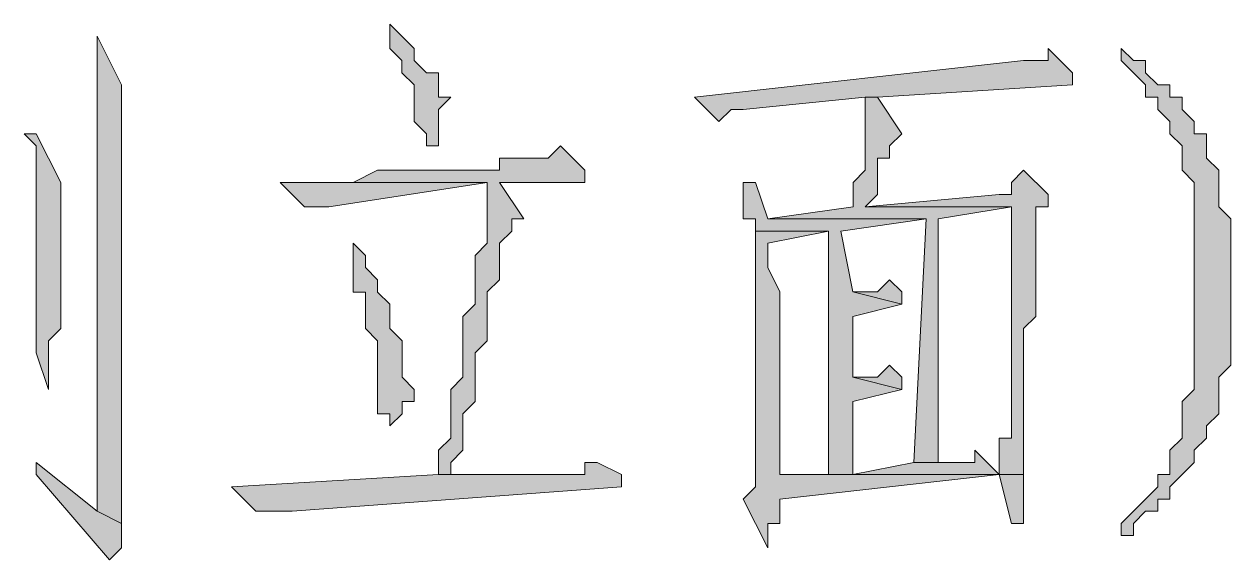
# Model space of a CAD drawing. Header units: millimetres. Extents: x 6 to 291, y 4 to 206.
# Drawn here: x 175.302 to 179.493, y 21.336 to 23.199 of the extents above; entities that cross this region are included whole.
import ezdxf

# ---------------------------------------------------------------- set-up
doc = ezdxf.new("R2010")
doc.units = ezdxf.units.MM
doc.layers.add('C00-00-00', color=7, linetype='Continuous')

msp = doc.modelspace()

# ---------------------------------------------------------------- hatches: boundary and pattern name
at = {"layer": 'C00-00-00'}
h = msp.add_hatch(color=256, dxfattribs=at)
h.dxf.hatch_style = 2
h.paths.add_polyline_path([(176.572329, 23.198665), (176.572329, 23.156331), (176.572329, 23.113998), (176.614663, 23.071665), (176.614663, 23.029331), (176.656996, 22.986998), (176.656996, 22.944665), (176.656996, 22.902331), (176.656996, 22.859998), (176.699329, 22.817665), (176.699329, 22.775331), (176.741663, 22.775331), (176.741663, 22.859998), (176.741663, 22.902331), (176.783996, 22.944665), (176.741663, 22.944665), (176.741663, 22.986998), (176.741663, 23.029331), (176.699329, 23.029331), (176.656996, 23.071665), (176.656996, 23.113998), (176.614663, 23.156331)])
h = msp.add_hatch(color=256, dxfattribs=at)
h.dxf.hatch_style = 2
h.paths.add_polyline_path([(175.556339, 23.156338), (175.556339, 23.029338), (175.556339, 22.987005), (175.556339, 21.505338), (175.641005, 21.463005), (175.641005, 22.055672), (175.641005, 22.140338), (175.641005, 22.902338), (175.641005, 22.944672), (175.641005, 22.987005)])
h = msp.add_hatch(color=256, dxfattribs=at)
h.dxf.hatch_style = 2
h.paths.add_polyline_path([(178.858333, 23.113996), (178.858333, 23.071663), (178.816, 23.071663), (178.773667, 23.071663), (177.630667, 22.944663), (177.715333, 22.859996), (177.757667, 22.902329), (177.8, 22.902329), (178.223333, 22.944663), (178.265667, 22.944663), (178.943, 22.986996), (178.943, 23.029329)])
h = msp.add_hatch(color=256, dxfattribs=at)
h.dxf.hatch_style = 2
h.paths.add_polyline_path([(179.112339, 23.113996), (179.112339, 23.071663), (179.154672, 23.029329), (179.197006, 22.986996), (179.197006, 22.944663), (179.239339, 22.944663), (179.239339, 22.902329), (179.281672, 22.859996), (179.281672, 22.817663), (179.324006, 22.775329), (179.324006, 22.732996), (179.324006, 22.690663), (179.366339, 22.648329), (179.366339, 22.521329), (179.366339, 22.478996), (179.366339, 22.267329), (179.366339, 22.224996), (179.366339, 22.055663), (179.366339, 22.013329), (179.366339, 21.928663), (179.324006, 21.886329), (179.324006, 21.801663), (179.324006, 21.759329), (179.281672, 21.716996), (179.281672, 21.674663), (179.281672, 21.632329), (179.239339, 21.632329), (179.239339, 21.589996), (179.197006, 21.547663), (179.154672, 21.505329), (179.112339, 21.462996), (179.112339, 21.420663), (179.154672, 21.420663), (179.154672, 21.462996), (179.197006, 21.505329), (179.239339, 21.505329), (179.239339, 21.547663), (179.281672, 21.547663), (179.281672, 21.589996), (179.324006, 21.632329), (179.366339, 21.674663), (179.366339, 21.716996), (179.408672, 21.759329), (179.408672, 21.801663), (179.451006, 21.843996), (179.451006, 21.886329), (179.451006, 21.928663), (179.451006, 21.970996), (179.493339, 22.013329), (179.493339, 22.182663), (179.493339, 22.224996), (179.493339, 22.309663), (179.493339, 22.351996), (179.493339, 22.521329), (179.451006, 22.563663), (179.451006, 22.648329), (179.451006, 22.690663), (179.408672, 22.732996), (179.408672, 22.775329), (179.408672, 22.817663), (179.366339, 22.817663), (179.366339, 22.859996), (179.324006, 22.902329), (179.324006, 22.944663), (179.281672, 22.944663), (179.281672, 22.986996), (179.239339, 22.986996), (179.197006, 23.029329), (179.197006, 23.071663), (179.154672, 23.071663)])
h = msp.add_hatch(color=256, dxfattribs=at)
h.dxf.hatch_style = 2
h.paths.add_polyline_path([(178.265669, 22.944675), (178.223336, 22.944675), (178.223336, 22.902342), (178.223336, 22.775342), (178.223336, 22.733008), (178.223336, 22.690675), (178.181003, 22.648342), (178.181003, 22.606008), (178.181003, 22.563675), (177.884669, 22.521342), (178.435003, 22.521342), (178.392669, 21.674675), (178.477336, 21.674675), (178.477336, 22.521342), (178.731336, 22.563675), (178.223336, 22.563675), (178.265669, 22.606008), (178.265669, 22.648342), (178.265669, 22.690675), (178.265669, 22.733008), (178.308003, 22.733008), (178.308003, 22.775342), (178.350336, 22.817675)])
h = msp.add_hatch(color=256, dxfattribs=at)
h.dxf.hatch_style = 2
h.paths.add_polyline_path([(175.344659, 22.817664), (175.302326, 22.817664), (175.344659, 22.775331), (175.344659, 22.732997), (175.344659, 22.690664), (175.344659, 22.140331), (175.344659, 22.097997), (175.344659, 22.055664), (175.386992, 21.928664), (175.386992, 21.970997), (175.386992, 22.097997), (175.429326, 22.140331), (175.429326, 22.605997), (175.429326, 22.648331)])
h = msp.add_hatch(color=256, dxfattribs=at)
h.dxf.hatch_style = 2
h.paths.add_polyline_path([(177.164994, 22.775338), (177.12266, 22.733004), (176.953327, 22.733004), (176.953327, 22.690671), (176.74166, 22.690671), (176.699327, 22.690671), (176.572327, 22.690671), (176.529994, 22.690671), (176.445327, 22.648338), (176.275994, 22.648338), (176.23366, 22.648338), (176.191327, 22.648338), (176.910994, 22.648338), (176.910994, 22.436671), (176.86866, 22.394338), (176.86866, 22.309671), (176.86866, 22.225004), (176.826327, 22.182671), (176.826327, 22.098004), (176.826327, 22.055671), (176.826327, 21.971004), (176.783994, 21.928671), (176.783994, 21.844004), (176.783994, 21.801671), (176.783994, 21.759338), (176.74166, 21.717004), (176.74166, 21.632338), (176.783994, 21.632338), (176.783994, 21.674671), (176.826327, 21.717004), (176.826327, 21.759338), (176.826327, 21.801671), (176.826327, 21.844004), (176.86866, 21.886338), (176.86866, 21.928671), (176.86866, 21.971004), (176.86866, 22.055671), (176.910994, 22.098004), (176.910994, 22.140338), (176.910994, 22.182671), (176.910994, 22.267338), (176.953327, 22.309671), (176.953327, 22.352004), (176.953327, 22.394338), (176.953327, 22.436671), (176.99566, 22.479004), (176.99566, 22.521338), (177.037994, 22.521338), (176.953327, 22.648338), (177.24966, 22.648338), (177.24966, 22.690671)])
h = msp.add_hatch(color=256, dxfattribs=at)
h.dxf.hatch_style = 2
h.paths.add_polyline_path([(178.773665, 22.690669), (178.731331, 22.648336), (178.731331, 22.606002), (178.688998, 22.606002), (178.223331, 22.563669), (178.731331, 22.563669), (178.731331, 22.521336), (178.731331, 22.267336), (178.731331, 22.182669), (178.731331, 21.759336), (178.688998, 21.759336), (178.688998, 21.717002), (178.688998, 21.632336), (178.773665, 21.632336), (178.773665, 21.717002), (178.773665, 21.759336), (178.773665, 22.140336), (178.815998, 22.182669), (178.815998, 22.521336), (178.815998, 22.563669), (178.858331, 22.563669), (178.858331, 22.606002)])
h = msp.add_hatch(color=256, dxfattribs=at)
h.dxf.hatch_style = 2
h.paths.add_polyline_path([(176.191329, 22.648343), (176.275997, 22.563674), (176.360666, 22.563674), (176.911004, 22.648343)])
h = msp.add_hatch(color=256, dxfattribs=at)
h.dxf.hatch_style = 2
h.paths.add_polyline_path([(177.842326, 22.648343), (177.799993, 22.648343), (177.799993, 22.60601), (177.799993, 22.521343), (177.842326, 22.521343), (177.842326, 22.47901), (178.096326, 22.47901), (178.096326, 21.632343), (178.180993, 21.632343), (178.180993, 21.886343), (178.350326, 21.928676), (178.180993, 21.97101), (178.180993, 22.182676), (178.350326, 22.22501), (178.180993, 22.267343), (178.13866, 22.47901), (178.434993, 22.521343), (177.88466, 22.521343)])
h = msp.add_hatch(color=256, dxfattribs=at)
h.dxf.hatch_style = 2
h.paths.add_polyline_path([(177.842326, 22.479006), (177.842326, 22.140339), (177.842326, 22.055672), (177.842326, 21.632339), (177.842326, 21.590006), (177.799993, 21.547672), (177.88466, 21.378339), (177.88466, 21.463006), (177.926993, 21.463006), (177.926993, 21.547672), (178.688993, 21.632339), (177.926993, 21.632339), (177.926993, 22.267339), (177.88466, 22.352006), (177.88466, 22.436672), (178.096326, 22.479006)])
h = msp.add_hatch(color=256, dxfattribs=at)
h.dxf.hatch_style = 2
h.paths.add_polyline_path([(176.445335, 22.436663), (176.445335, 22.39433), (176.445335, 22.351997), (176.445335, 22.309663), (176.445335, 22.26733), (176.487668, 22.26733), (176.487668, 22.224997), (176.487668, 22.182663), (176.487668, 22.14033), (176.530001, 22.097997), (176.530001, 22.01333), (176.530001, 21.970997), (176.530001, 21.843997), (176.572335, 21.843997), (176.572335, 21.801663), (176.614668, 21.843997), (176.614668, 21.88633), (176.657001, 21.88633), (176.657001, 21.928663), (176.614668, 21.970997), (176.614668, 22.01333), (176.614668, 22.055663), (176.614668, 22.097997), (176.572335, 22.14033), (176.572335, 22.182663), (176.572335, 22.224997), (176.530001, 22.26733), (176.530001, 22.309663), (176.487668, 22.351997), (176.487668, 22.39433)])
h = msp.add_hatch(color=256, dxfattribs=at)
h.dxf.hatch_style = 2
h.paths.add_polyline_path([(178.307996, 22.309669), (178.265662, 22.267335), (178.223329, 22.267335), (178.180996, 22.267335), (178.350329, 22.225002), (178.350329, 22.267335)])
h = msp.add_hatch(color=256, dxfattribs=at)
h.dxf.hatch_style = 2
h.paths.add_polyline_path([(178.307996, 22.013336), (178.265662, 21.971003), (178.223329, 21.971003), (178.180996, 21.971003), (178.350329, 21.92867), (178.350329, 21.971003)])
h = msp.add_hatch(color=256, dxfattribs=at)
h.dxf.hatch_style = 2
h.paths.add_polyline_path([(178.604328, 21.717004), (178.604328, 21.674671), (178.561994, 21.674671), (178.519661, 21.674671), (178.392661, 21.674671), (178.180994, 21.632338), (178.096328, 21.632338), (177.926994, 21.632338), (178.688994, 21.632338), (178.731328, 21.463004), (178.773661, 21.463004), (178.773661, 21.632338), (178.688994, 21.632338)])
h = msp.add_hatch(color=256, dxfattribs=at)
h.dxf.hatch_style = 2
h.paths.add_polyline_path([(175.344659, 21.674662), (175.344659, 21.632329), (175.598659, 21.335995), (175.640992, 21.378329), (175.640992, 21.462995), (175.556326, 21.505329)])
h = msp.add_hatch(color=256, dxfattribs=at)
h.dxf.hatch_style = 2
h.paths.add_polyline_path([(177.292004, 21.674662), (177.249671, 21.674662), (177.249671, 21.632329), (177.207338, 21.632329), (176.784004, 21.632329), (176.741671, 21.632329), (176.022004, 21.589995), (176.106671, 21.505329), (176.149004, 21.505329), (176.191338, 21.505329), (176.233671, 21.505329), (177.376671, 21.589995), (177.376671, 21.632329)])

# ---------------------------------------------------------------- linework, layer by layer
at = {"layer": 'C00-00-00', "lineweight": 13}
for points in [[(176.572329, 23.198665), (176.572329, 23.156331), (176.572329, 23.113998), (176.614663, 23.071665), (176.614663, 23.029331), (176.656996, 22.986998), (176.656996, 22.944665), (176.656996, 22.902331), (176.656996, 22.859998), (176.699329, 22.817665), (176.699329, 22.775331), (176.741663, 22.775331), (176.741663, 22.859998), (176.741663, 22.902331), (176.783996, 22.944665), (176.741663, 22.944665), (176.741663, 22.986998), (176.741663, 23.029331), (176.699329, 23.029331), (176.656996, 23.071665), (176.656996, 23.113998), (176.614663, 23.156331)], [(175.556339, 23.156338), (175.556339, 23.029338), (175.556339, 22.987005), (175.556339, 21.505338), (175.641005, 21.463005), (175.641005, 22.055672), (175.641005, 22.140338), (175.641005, 22.902338), (175.641005, 22.944672), (175.641005, 22.987005)], [(178.858333, 23.113996), (178.858333, 23.071663), (178.816, 23.071663), (178.773667, 23.071663), (177.630667, 22.944663), (177.715333, 22.859996), (177.757667, 22.902329), (177.8, 22.902329), (178.223333, 22.944663), (178.265667, 22.944663), (178.943, 22.986996), (178.943, 23.029329)], [(179.112339, 23.113996), (179.112339, 23.071663), (179.154672, 23.029329), (179.197006, 22.986996), (179.197006, 22.944663), (179.239339, 22.944663), (179.239339, 22.902329), (179.281672, 22.859996), (179.281672, 22.817663), (179.324006, 22.775329), (179.324006, 22.732996), (179.324006, 22.690663), (179.366339, 22.648329), (179.366339, 22.521329), (179.366339, 22.478996), (179.366339, 22.267329), (179.366339, 22.224996), (179.366339, 22.055663), (179.366339, 22.013329), (179.366339, 21.928663), (179.324006, 21.886329), (179.324006, 21.801663), (179.324006, 21.759329), (179.281672, 21.716996), (179.281672, 21.674663), (179.281672, 21.632329), (179.239339, 21.632329), (179.239339, 21.589996), (179.197006, 21.547663), (179.154672, 21.505329), (179.112339, 21.462996), (179.112339, 21.420663), (179.154672, 21.420663), (179.154672, 21.462996), (179.197006, 21.505329), (179.239339, 21.505329), (179.239339, 21.547663), (179.281672, 21.547663), (179.281672, 21.589996), (179.324006, 21.632329), (179.366339, 21.674663), (179.366339, 21.716996), (179.408672, 21.759329), (179.408672, 21.801663), (179.451006, 21.843996), (179.451006, 21.886329), (179.451006, 21.928663), (179.451006, 21.970996), (179.493339, 22.013329), (179.493339, 22.182663), (179.493339, 22.224996), (179.493339, 22.309663), (179.493339, 22.351996), (179.493339, 22.521329), (179.451006, 22.563663), (179.451006, 22.648329), (179.451006, 22.690663), (179.408672, 22.732996), (179.408672, 22.775329), (179.408672, 22.817663), (179.366339, 22.817663), (179.366339, 22.859996), (179.324006, 22.902329), (179.324006, 22.944663), (179.281672, 22.944663), (179.281672, 22.986996), (179.239339, 22.986996), (179.197006, 23.029329), (179.197006, 23.071663), (179.154672, 23.071663)], [(178.265669, 22.944675), (178.223336, 22.944675), (178.223336, 22.902342), (178.223336, 22.775342), (178.223336, 22.733008), (178.223336, 22.690675), (178.181003, 22.648342), (178.181003, 22.606008), (178.181003, 22.563675), (177.884669, 22.521342), (178.435003, 22.521342), (178.392669, 21.674675), (178.477336, 21.674675), (178.477336, 22.521342), (178.731336, 22.563675), (178.223336, 22.563675), (178.265669, 22.606008), (178.265669, 22.648342), (178.265669, 22.690675), (178.265669, 22.733008), (178.308003, 22.733008), (178.308003, 22.775342), (178.350336, 22.817675)], [(175.344659, 22.817664), (175.302326, 22.817664), (175.344659, 22.775331), (175.344659, 22.732997), (175.344659, 22.690664), (175.344659, 22.140331), (175.344659, 22.097997), (175.344659, 22.055664), (175.386992, 21.928664), (175.386992, 21.970997), (175.386992, 22.097997), (175.429326, 22.140331), (175.429326, 22.605997), (175.429326, 22.648331)], [(177.164994, 22.775338), (177.12266, 22.733004), (176.953327, 22.733004), (176.953327, 22.690671), (176.74166, 22.690671), (176.699327, 22.690671), (176.572327, 22.690671), (176.529994, 22.690671), (176.445327, 22.648338), (176.275994, 22.648338), (176.23366, 22.648338), (176.191327, 22.648338), (176.910994, 22.648338), (176.910994, 22.436671), (176.86866, 22.394338), (176.86866, 22.309671), (176.86866, 22.225004), (176.826327, 22.182671), (176.826327, 22.098004), (176.826327, 22.055671), (176.826327, 21.971004), (176.783994, 21.928671), (176.783994, 21.844004), (176.783994, 21.801671), (176.783994, 21.759338), (176.74166, 21.717004), (176.74166, 21.632338), (176.783994, 21.632338), (176.783994, 21.674671), (176.826327, 21.717004), (176.826327, 21.759338), (176.826327, 21.801671), (176.826327, 21.844004), (176.86866, 21.886338), (176.86866, 21.928671), (176.86866, 21.971004), (176.86866, 22.055671), (176.910994, 22.098004), (176.910994, 22.140338), (176.910994, 22.182671), (176.910994, 22.267338), (176.953327, 22.309671), (176.953327, 22.352004), (176.953327, 22.394338), (176.953327, 22.436671), (176.99566, 22.479004), (176.99566, 22.521338), (177.037994, 22.521338), (176.953327, 22.648338), (177.24966, 22.648338), (177.24966, 22.690671)], [(178.773665, 22.690669), (178.731331, 22.648336), (178.731331, 22.606002), (178.688998, 22.606002), (178.223331, 22.563669), (178.731331, 22.563669), (178.731331, 22.521336), (178.731331, 22.267336), (178.731331, 22.182669), (178.731331, 21.759336), (178.688998, 21.759336), (178.688998, 21.717002), (178.688998, 21.632336), (178.773665, 21.632336), (178.773665, 21.717002), (178.773665, 21.759336), (178.773665, 22.140336), (178.815998, 22.182669), (178.815998, 22.521336), (178.815998, 22.563669), (178.858331, 22.563669), (178.858331, 22.606002)], [(176.191329, 22.648343), (176.275997, 22.563674), (176.360666, 22.563674), (176.911004, 22.648343)], [(177.842326, 22.648343), (177.799993, 22.648343), (177.799993, 22.60601), (177.799993, 22.521343), (177.842326, 22.521343), (177.842326, 22.47901), (178.096326, 22.47901), (178.096326, 21.632343), (178.180993, 21.632343), (178.180993, 21.886343), (178.350326, 21.928676), (178.180993, 21.97101), (178.180993, 22.182676), (178.350326, 22.22501), (178.180993, 22.267343), (178.13866, 22.47901), (178.434993, 22.521343), (177.88466, 22.521343)], [(177.842326, 22.479006), (177.842326, 22.140339), (177.842326, 22.055672), (177.842326, 21.632339), (177.842326, 21.590006), (177.799993, 21.547672), (177.88466, 21.378339), (177.88466, 21.463006), (177.926993, 21.463006), (177.926993, 21.547672), (178.688993, 21.632339), (177.926993, 21.632339), (177.926993, 22.267339), (177.88466, 22.352006), (177.88466, 22.436672), (178.096326, 22.479006)], [(176.445335, 22.436663), (176.445335, 22.39433), (176.445335, 22.351997), (176.445335, 22.309663), (176.445335, 22.26733), (176.487668, 22.26733), (176.487668, 22.224997), (176.487668, 22.182663), (176.487668, 22.14033), (176.530001, 22.097997), (176.530001, 22.01333), (176.530001, 21.970997), (176.530001, 21.843997), (176.572335, 21.843997), (176.572335, 21.801663), (176.614668, 21.843997), (176.614668, 21.88633), (176.657001, 21.88633), (176.657001, 21.928663), (176.614668, 21.970997), (176.614668, 22.01333), (176.614668, 22.055663), (176.614668, 22.097997), (176.572335, 22.14033), (176.572335, 22.182663), (176.572335, 22.224997), (176.530001, 22.26733), (176.530001, 22.309663), (176.487668, 22.351997), (176.487668, 22.39433)], [(178.307996, 22.309669), (178.265662, 22.267335), (178.223329, 22.267335), (178.180996, 22.267335), (178.350329, 22.225002), (178.350329, 22.267335)], [(178.307996, 22.013336), (178.265662, 21.971003), (178.223329, 21.971003), (178.180996, 21.971003), (178.350329, 21.92867), (178.350329, 21.971003)], [(178.604328, 21.717004), (178.604328, 21.674671), (178.561994, 21.674671), (178.519661, 21.674671), (178.392661, 21.674671), (178.180994, 21.632338), (178.096328, 21.632338), (177.926994, 21.632338), (178.688994, 21.632338), (178.731328, 21.463004), (178.773661, 21.463004), (178.773661, 21.632338), (178.688994, 21.632338)], [(175.344659, 21.674662), (175.344659, 21.632329), (175.598659, 21.335995), (175.640992, 21.378329), (175.640992, 21.462995), (175.556326, 21.505329)], [(177.292004, 21.674662), (177.249671, 21.674662), (177.249671, 21.632329), (177.207338, 21.632329), (176.784004, 21.632329), (176.741671, 21.632329), (176.022004, 21.589995), (176.106671, 21.505329), (176.149004, 21.505329), (176.191338, 21.505329), (176.233671, 21.505329), (177.376671, 21.589995), (177.376671, 21.632329)]]:
    msp.add_lwpolyline(points, close=True, dxfattribs=at)

doc.saveas('drawing.dxf')
